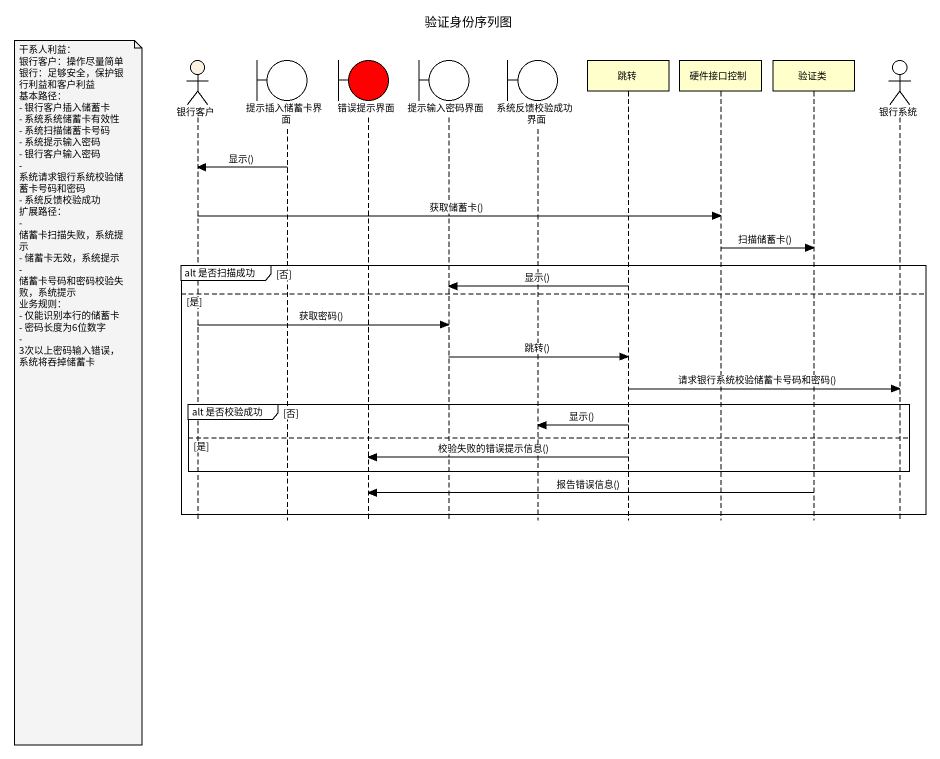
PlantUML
@startuml
title 验证身份序列图
hide footbox
actor 银行客户 #FCF2E3
boundary 提示插入储蓄卡界面
boundary 错误提示界面 #FF0000
boundary 提示输入密码界面
boundary 系统反馈校验成功界面
participant 跳转
participant 硬件接口控制
participant 验证类
actor 银行系统

提示插入储蓄卡界面 -> 银行客户 : 显示()
银行客户 -> 硬件接口控制 : 获取储蓄卡()
硬件接口控制 -> 验证类 : 扫描储蓄卡()
group alt 是否扫描成功 [否]
  跳转 -> 提示输入密码界面 : 显示()
else 是
  银行客户 -> 提示输入密码界面 : 获取密码()
  提示输入密码界面 -> 跳转 : 跳转()
  跳转 -> 银行系统 : 请求银行系统校验储蓄卡号码和密码()
  note left of 银行客户
    干系人利益：
    银行客户：操作尽量简单
    银行：足够安全，保护银行利益和客户利益
    基本路径：
    - 银行客户插入储蓄卡
    - 系统系统储蓄卡有效性
    - 系统扫描储蓄卡号码
    - 系统提示输入密码
    - 银行客户输入密码
    - 系统请求银行系统校验储蓄卡号码和密码
    - 系统反馈校验成功
    扩展路径：
    - 储蓄卡扫描失败，系统提示
    - 储蓄卡无效，系统提示
    - 储蓄卡号码和密码校验失败，系统提示
    业务规则：
    - 仅能识别本行的储蓄卡
    - 密码长度为6位数字
    - 3次以上密码输入错误，系统将吞掉储蓄卡
  end note
  group alt 是否校验成功 [否]
    跳转 -> 系统反馈校验成功界面 : 显示()
  else 是
    跳转 -> 错误提示界面 : 校验失败的错误提示信息()
  end
  验证类 -> 错误提示界面 : 报告错误信息()
end
@enduml
